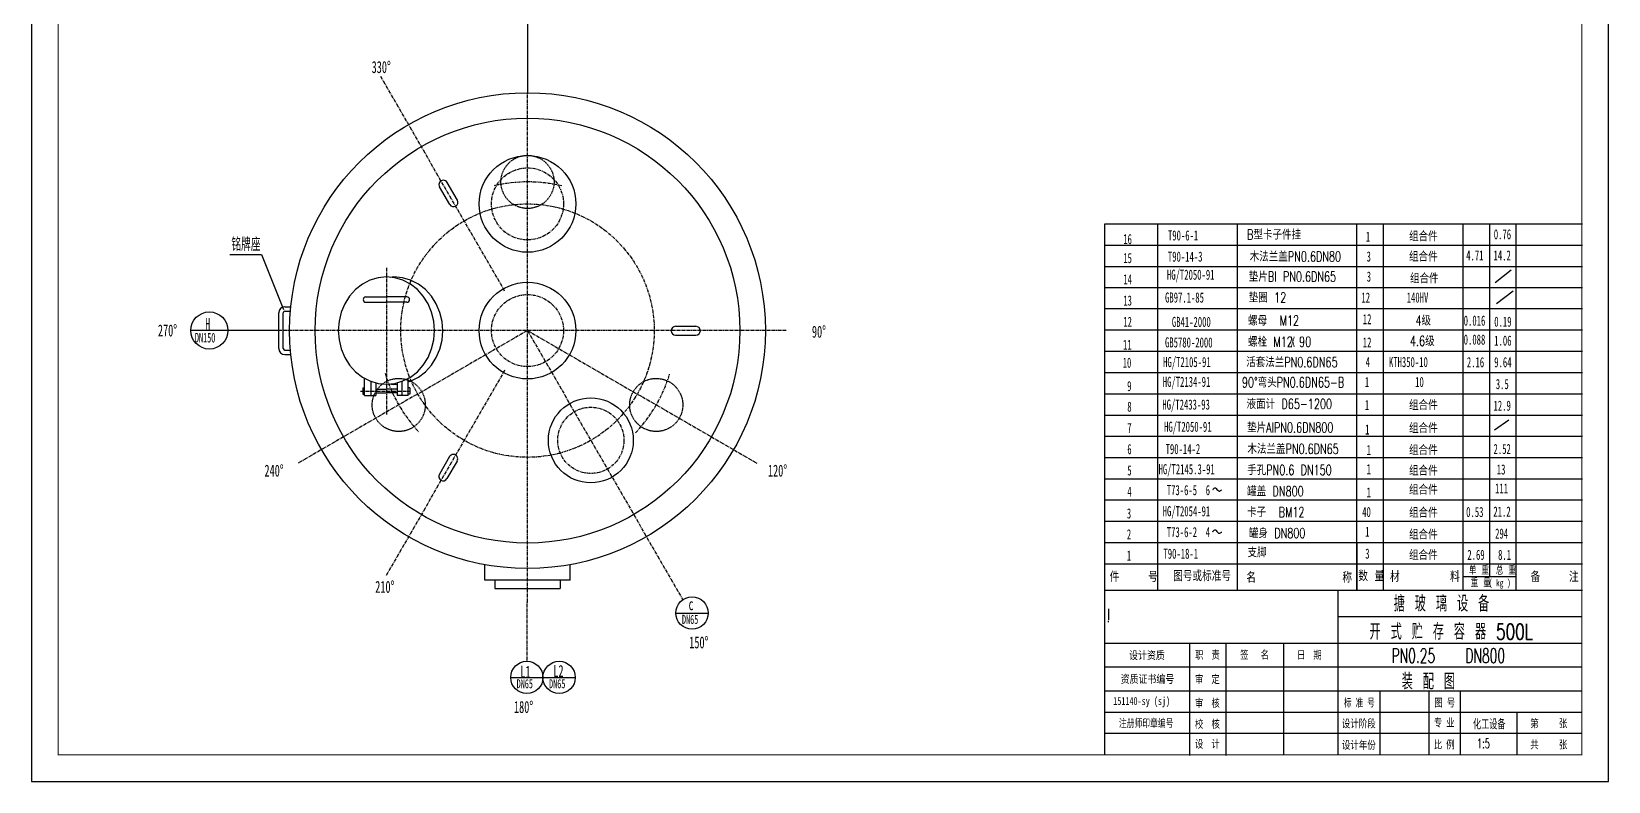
# Model space of a CAD drawing. Extents: x -841 to 590, y -221 to 620.
# Drawn here: x -4 to 590, y -221 to 61 of the extents above; entities that cross this region are included whole.
import ezdxf

# ---------------------------------------------------------------- set-up
doc = ezdxf.new("R2010")
doc.units = 0
doc.header["$MEASUREMENT"] = 0
doc.linetypes.add('CENTER', pattern=[2, 1.25, -0.25, 0.25, -0.25])
doc.linetypes.add('HIDDEN', pattern=[0.375, 0.25, -0.125])
doc.layers.get('0').update_dxf_attribs({"linetype": 'CONTINUOUS'})
for name, color, linetype in [('1', 1, 'CONTINUOUS'), ('2', 7, 'CENTER'), ('3', 7, 'HIDDEN'), ('5', 7, 'CONTINUOUS'), ('K1', 4, 'CONTINUOUS')]:
    doc.layers.add(name, color=color, linetype=linetype)
doc.styles.add('HZ', font='txt', dxfattribs={"width": 0.5, "bigfont": 'hzfs'})
doc.styles.add('HZFS', font='txt.shx', dxfattribs={"width": 0.75, "bigfont": 'hzfs.shx'})
doc.styles.add('ST', font='SimSun.ttf', dxfattribs={"width": 0.75})
doc.styles.get("Standard").update_dxf_attribs({"font": 'txt', "width": 0.35})

# ---------------------------------------------------------------- blocks, each defined once
blk = doc.blocks.new('*D25')
at = {"layer": '1'}
for p, q in [((-492.152688, -70.474848), (-490.258791, -70.657112)), ((-490.258791, -70.657112), (-489.098743, -70.545472))]:
    blk.add_line(p, q, dxfattribs=at)
blk = doc.blocks.new('*D26')
at = {"layer": '1'}
for p, q in [((-490.258791, -30.175424), (-491.6421, -30.30855)), ((-487.063531, -30.482928), (-490.258791, -30.175424)), ((-483.965358, -31.396097), (-487.063531, -30.482928)), ((-481.058407, -32.887183), (-483.965358, -31.396097)), ((-478.431006, -34.910882), (-481.058407, -32.887183)), ((-476.162986, -37.405704), (-478.431006, -34.910882)), ((-474.323259, -40.295846), (-476.162986, -37.405704)), ((-472.967726, -43.493492), (-474.323259, -40.295846)), ((-472.137573, -46.901482), (-472.967726, -43.493492)), ((-471.858024, -50.416268), (-472.137573, -46.901482)), ((-472.137573, -53.931054), (-471.858024, -50.416268)), ((-474.323259, -60.53669), (-472.967726, -57.339044)), ((-472.967726, -57.339044), (-472.137573, -53.931054)), ((-478.431006, -65.921654), (-476.162986, -63.426832)), ((-476.162986, -63.426832), (-474.323259, -60.53669)), ((-484.892853, -69.709813), (-483.965358, -69.43644)), ((-483.965358, -69.43644), (-481.058407, -67.945353)), ((-481.058407, -67.945353), (-478.431006, -65.921654))]:
    blk.add_line(p, q, dxfattribs=at)
blk = doc.blocks.new('*D56')
at = {"layer": '5'}
for p, q in [((-182.068656, -138.114683), (-182.066066, -138.111361)), ((-182.066066, -138.111361), (-182.047937, -138.088111)), ((-182.047937, -138.088111), (-181.998731, -138.025005)), ((-181.998731, -138.025005), (-181.902907, -137.902112)), ((-181.902907, -137.902112), (-181.749844, -137.715543)), ((-181.749844, -137.715543), (-181.548584, -137.525549)), ((-181.548584, -137.525549), (-181.313086, -137.408422)), ((-181.313086, -137.408422), (-181.057308, -137.440451)), ((-181.057308, -137.440451), (-180.792883, -137.667214)), ((-180.792883, -137.667214), (-180.522137, -138.011441)), ((-180.522137, -138.011441), (-180.24507, -138.365149)), ((-180.24507, -138.365149), (-179.961682, -138.620356)), ((-179.961682, -138.620356), (-179.675353, -138.698212)), ((-179.675353, -138.698212), (-179.402983, -138.636393)), ((-179.402983, -138.636393), (-179.164851, -138.501707)), ((-179.164851, -138.501707), (-178.981237, -138.360965)), ((-178.981237, -138.360965), (-178.865924, -138.267307)), ((-178.865924, -138.267307), (-178.781777, -138.198962)), ((-178.806709, -138.219212), (-178.784893, -138.201493))]:
    blk.add_line(p, q, dxfattribs=at)
blk = doc.blocks.new('*D57')
at = {"layer": '5'}
for p, q in [((-182.068656, -122.263169), (-182.066066, -122.259847)), ((-182.066066, -122.259847), (-182.047937, -122.236598)), ((-182.047937, -122.236598), (-181.998731, -122.173491)), ((-181.998731, -122.173491), (-181.902907, -122.050599)), ((-181.902907, -122.050599), (-181.749844, -121.864029)), ((-181.749844, -121.864029), (-181.548584, -121.674036)), ((-181.548584, -121.674036), (-181.313086, -121.556908)), ((-181.313086, -121.556908), (-181.057308, -121.588937)), ((-181.057308, -121.588937), (-180.792883, -121.8157)), ((-180.792883, -121.8157), (-180.522137, -122.159927)), ((-180.522137, -122.159927), (-180.24507, -122.513635)), ((-180.24507, -122.513635), (-179.961682, -122.768843)), ((-179.961682, -122.768843), (-179.675353, -122.846698)), ((-179.675353, -122.846698), (-179.402983, -122.784879)), ((-179.402983, -122.784879), (-179.164851, -122.650194)), ((-179.164851, -122.650194), (-178.981237, -122.509451)), ((-178.981237, -122.509451), (-178.865924, -122.415793)), ((-178.865924, -122.415793), (-178.781777, -122.347448)), ((-178.806709, -122.367698), (-178.784893, -122.349979))]:
    blk.add_line(p, q, dxfattribs=at)

msp = doc.modelspace()

# ---------------------------------------------------------------- linework, layer by layer
for p, q in [((-3.97165, 619.92756), (-3.97165, -221.07244)), ((590.02835, -221.07244), (590.02835, 619.92756)), ((580.02835, -159.07244), (488.19127, -159.07244)), ((580.02835, -169.07244), (400.30706, -169.07244)), ((580.02835, -178.07244), (400.30706, -178.07244)), ((580.02835, -187.07244), (400.30706, -187.07244)), ((534.15123, -187.07244), (534.15123, -211.07244)), ((580.02835, -195.07244), (400.30706, -195.07244)), ((580.02835, -203.07244), (400.30706, -203.07244)), ((-3.97165, -221.07244), (590.02835, -221.07244))]:
    msp.add_line(p, q)
at = {"color": 7}
for p, q in [((488.19127, -211.07244), (488.19127, -149.07244)), ((432.33213, -211.3092), (432.33213, -169.07244)), ((446.03213, -211.3092), (446.03213, -169.07244)), ((467.74585, -211.07244), (467.74585, -169.07244)), ((504.07891, -211.07244), (504.07891, -187.07244)), ((522.46024, -211.07244), (522.46024, -187.07244)), ((555.62012, -211.07244), (555.62012, -195.07244))]:
    msp.add_line(p, q, dxfattribs=at)
at = {"color": 5}
for p, q in [((401.65489, -156.06899), (401.65489, -160.20901)), ((401.65489, -161.12612), (401.65489, -160.63046))]:
    msp.add_line(p, q, dxfattribs=at)
at = {"layer": '1'}
for p, q in [((153.55271, -3.7636), (149.72848, 2.86016)), ((156.42331, -2.10625), (152.59908, 4.5175)), ((400.30706, -149.07244), (400.30706, -11.07244)), ((121.96343, -38.58783), (129.7024, -38.58783)), ((121.96343, -40.58783), (129.7024, -40.58783)), ((137.44138, -38.58783), (129.7024, -38.58783)), ((137.44138, -40.58783), (129.7024, -40.58783)), ((89.184, -57.99066), (89.184, -44.55066)), ((90.864, -57.99066), (90.864, -44.55066)), ((91.464, -42.27066), (93.50964, -42.27066)), ((91.464, -43.95066), (93.23137, -43.95066)), ((238.6469, -49.66363), (246.29535, -49.66363)), ((238.6469, -52.97832), (246.29535, -52.97832)), ((91.464, -58.59066), (93.22914, -58.59066)), ((91.464, -60.27066), (93.50688, -60.27066)), ((121.49921, -75.76685), (121.49921, -69.2118)), ((123.86502, -70.36082), (123.86502, -75.76685)), ((125.70509, -70.9102), (125.70509, -75.76685)), ((133.69971, -70.9102), (133.69971, -75.76685)), ((135.53979, -70.36082), (135.53979, -75.76685)), ((137.9056, -75.76685), (137.9056, -69.2118)), ((120.83314, -72.87314), (120.83314, -75.1808)), ((120.83314, -72.87314), (121.49921, -72.87314)), ((120.83314, -75.2279), (121.49921, -75.2279)), ((121.49921, -75.76685), (125.70509, -75.76685)), ((125.70509, -73.34409), (129.7024, -73.34409)), ((125.70509, -74.75695), (129.7024, -74.75695)), ((133.69971, -73.34409), (129.7024, -73.34409)), ((133.69971, -74.75695), (129.7024, -74.75695)), ((137.9056, -75.76685), (133.69971, -75.76685)), ((138.57166, -72.87314), (137.9056, -72.87314)), ((138.57166, -75.2279), (137.9056, -75.2279)), ((138.57166, -72.87314), (138.57166, -75.1808)), ((153.4786, -98.75), (149.65438, -105.37375)), ((156.34921, -100.40734), (152.52498, -107.0311)), ((166.8296, -145.26112), (166.8296, -139.61155)), ((198.8696, -145.26112), (198.8696, -139.61155)), ((198.8696, -145.26112), (166.8296, -145.26112)), ((170.48527, -145.26112), (170.48527, -148.42599)), ((170.48527, -148.42599), (195.21394, -148.42599)), ((195.21394, -145.26112), (195.21394, -148.42599)), ((400.30706, -149.07244), (580.30706, -149.07244))]:
    msp.add_line(p, q, dxfattribs=at)
msp.add_lwpolyline([(129.7024, -31.07066), (126.5544, -31.37754), (123.50205, -32.28887), (120.63809, -33.77695), (118.04954, -35.79656), (115.81506, -38.28635), (114.00255, -41.17066), (112.66706, -44.36185), (111.84918, -47.76297), (111.57377, -51.27066), (111.84918, -54.77835), (112.66706, -58.17947), (114.00255, -61.37066), (115.81506, -64.25497), (118.04954, -66.74476), (120.63809, -68.76437), (123.50205, -70.25245), (126.5544, -71.16378), (129.7024, -71.47066), (132.85041, -71.16378), (135.90276, -70.25245), (138.76672, -68.76437), (141.35527, -66.74476), (143.58974, -64.25497), (145.40226, -61.37066), (146.73775, -58.17947), (147.55562, -54.77835), (147.83104, -51.27066), (147.55562, -47.76297), (146.73775, -44.36185), (145.40226, -41.17066), (143.58974, -38.28635), (141.35527, -35.79656), (138.76672, -33.77695), (135.90276, -32.28887), (132.85041, -31.37754), (129.7024, -31.07066)], dxfattribs=at)
for centre, radius in [((182.8496, -51.27819), 89.60349), ((182.8496, -51.27819), 80), ((182.8496, -3.55045), 18.21834), ((182.8496, -51.27066), 18.21834), ((206.71347, -92.61162), 16)]:
    msp.add_circle(centre, radius, dxfattribs=at)
for centre, radius, start, end in [((151.16378, 3.68883), 1.65734, 30, 210), ((154.98801, -2.93492), 1.65734, 210, 30), ((121.96343, -39.58783), 1, 90, 270), ((137.44138, -39.58783), 1, 270, 90), ((91.464, -44.55066), 2.28, 90, 180), ((91.464, -44.55066), 0.6, 90, 180), ((238.6469, -51.32097), 1.65734, 90, 270), ((246.29535, -51.32097), 1.65734, 270, 90), ((91.464, -57.99066), 2.28, 180, 270), ((91.464, -57.99066), 0.6, 180, 270), ((154.9139, -99.57867), 1.65734, 330, 150), ((151.08968, -106.20242), 1.65734, 150, 330)]:
    msp.add_arc(centre, radius, start, end, dxfattribs=at)
at = {"layer": '2'}
for p, q in [((174.24613, -36.37653), (127.62111, 44.38037)), ((182.8496, -153.70079), (182.8496, 38.32531)), ((129.7024, -27.66199), (129.7024, -82.86429)), ((280.2873, -51.27066), (89.184, -51.27066)), ((182.8496, -51.27819), (96.24706, -101.27819)), ((182.8496, -51.27819), (241.37385, -152.64516)), ((182.8496, -51.27819), (269.45214, -101.27819)), ((174.24613, -66.17985), (129.55492, -143.58728)), ((119.98543, -74.05052), (138.57166, -74.05052)), ((182.76788, -175.46435), (182.76788, -153.70079))]:
    msp.add_line(p, q, dxfattribs=at)
for centre, radius in [((182.8496, -3.55045), 13.56274), ((182.8496, -51.27819), 47.72774), ((182.8496, -51.27066), 13.56274), ((206.71347, -92.61162), 12.47616)]:
    msp.add_circle(centre, radius, dxfattribs=at)
for start, end in [(76.590576, 103.007655), (196.590576, 223.007655), (316.590576, 343.007655)]:
    msp.add_arc((182.8496, -51.27819), 56, start, end, dxfattribs=at)
at = {"layer": '3'}
for centre in [(182.8496, 4.72181), (134.35218, -79.27819), (231.34703, -79.27819)]:
    msp.add_circle(centre, 10, dxfattribs=at)
at = {"layer": '5'}
for p, q in [((182.8496, 65.98864), (182.8496, 38.32531)), ((420.30706, -149.07244), (420.30706, -11.07244)), ((450.30706, -149.07244), (450.30706, -11.07244)), ((495.30706, -149.07244), (495.30706, -11.07244)), ((505.30706, -149.07244), (505.30706, -11.07244)), ((535.30706, -149.07244), (535.30706, -11.07244)), ((545.30706, -143.87315), (545.30706, -11.07244)), ((555.30706, -149.07244), (555.30706, -11.07244)), ((400.30706, -19.07244), (580.30706, -19.07244)), ((400.30706, -27.07244), (580.30706, -27.07244)), ((547.4027, -33.13939), (553.35466, -28.37783)), ((400.30706, -35.07244), (580.30706, -35.07244)), ((547.7995, -41.07533), (554.14825, -36.31377)), ((580.30706, -43.07244), (400.30706, -43.07244)), ((89.26504, -51.22281), (56.02531, -51.22281)), ((580.30706, -51.07244), (400.30706, -51.07244)), ((400.30706, -59.07244), (580.30706, -59.07244)), ((400.30706, -67.07244), (580.30706, -67.07244)), ((400.30706, -75.07244), (580.30706, -75.07244)), ((400.30706, -83.07244), (580.30706, -83.07244)), ((547.14835, -88.60073), (552.50998, -84.88884)), ((400.30706, -91.07244), (580.30706, -91.07244)), ((400.30706, -99.07244), (580.30706, -99.07244)), ((400.30706, -107.07244), (580.30706, -107.07244)), ((580.30706, -115.07244), (400.30706, -115.07244)), ((400.30706, -123.07244), (580.30706, -123.07244)), ((400.30706, -131.07244), (580.30706, -131.07244)), ((495.30706, -131.07244), (495.30706, -149.07244)), ((400.30706, -139.07244), (580.30706, -139.07244)), ((535.30706, -143.87315), (555.30706, -143.87315)), ((238.74639, -157.65207), (250.91509, -157.65207)), ((176.51147, -181.88961), (188.68016, -181.88961)), ((188.68016, -181.88961), (200.84885, -181.88961))]:
    msp.add_line(p, q, dxfattribs=at)
at = {"layer": '5', "color": 1}
msp.add_line((400.30706, -11.07244), (580.30706, -11.07244), dxfattribs=at)
at = {"layer": '5'}
msp.add_lwpolyline([(70.69744, -22.60217), (82.59828, -22.60217), (90.9012, -43.35946)], dxfattribs=at)
for centre, radius in [((63.02531, -51.22281), 7), ((244.83074, -157.65207), 6.08434), ((182.59581, -181.88961), 6.08434), ((194.7645, -181.88961), 6.08434)]:
    msp.add_circle(centre, radius, dxfattribs=at)
at = {"layer": 'K1', "color": 7}
msp.add_line((400.30706, -211.07244), (400.30706, -149.07244), dxfattribs=at)
at = {"layer": 'K1', "const_width": 0.4}
msp.add_lwpolyline([(6.02835, -211.07244), (6.02835, 594.92756), (580.02835, 594.92756), (580.02835, -211.07244)], close=True, dxfattribs=at)
at = {"layer": 'K1', "color": 7, "const_width": 0.4}
for points in [[(580.02835, -149.07244), (400.30706, -149.07244), (400.30706, -211.07244)], [(580.02835, -149.07244), (580.02835, -211.07244)]]:
    msp.add_lwpolyline(points, dxfattribs=at)
at = {"layer": 'K1', "color": 7}
msp.add_lwpolyline([(580.02835, -211.07244, 0.4, 0.4, 0), (400.30706, -211.07244, 0.4, 0.4, 0)], format="xyseb", dxfattribs=at)

# ---------------------------------------------------------------- block references
at = {"layer": '1'}
for name, p in [('*D26', (622.79846, -0.90385)), ('*D25', (622.79846, -0.90385)), ('*D57', (623.07717, 11.09615))]:
    msp.add_blockref(name, p, dxfattribs=at)
at = {"layer": '5'}
msp.add_blockref('*D56', (623.07717, 11.09615), dxfattribs=at)

# ---------------------------------------------------------------- texts
for s, height, style, width, p in [('件    号', 4, 'HZ', 0.7, (402.15252, -145.98973)), ('图号或标准号', 4, 'HZ', 0.7, (426.02787, -145.65165)), ('数 量', 4, 'HZ', 0.7, (495.80021, -145.65165)), ('备    注', 4, 'HZ', 0.7, (560.67919, -145.98973)), ('搪 玻 璃 设 备', 6, 'HZFS', 0.7, (509.1472, -157.08885)), ('开 式 贮 存 容 器 500L', 6, 'HZFS', 0.7, (500.03099, -167.64999)), ('设计资质', 3, 'ST', 0.8, (409.46766, -175.04359)), ('职  责', 3, 'ST', 0.75, (434.26899, -174.872)), ('签   名', 3, 'ST', 0.75, (451.28072, -174.872)), ('日  期', 3, 'ST', 0.75, (472.66843, -174.872)), ('PN0.25   DN800', 5.4, 'HZFS', 0.63, (508.2939, -176.39985)), ('资质证书编号', 3, 'ST', 0.8, (406.30107, -184.007)), ('审  定', 3, 'ST', 0.75, (434.26899, -184.07378)), ('装 配 图', 6, 'HZFS', 0.7, (512.14871, -186.40468)), ('151140-sy (sj)', 3, 'ST', 0.75, (403.48644, -192.26588)), ('审  核', 3, 'ST', 0.75, (434.26899, -193.05503)), ('标 准 号', 3, 'ST', 0.68, (490.39745, -192.88774)), ('图 号', 3, 'ST', 0.75, (524.46527, -192.88774)), ('注册师印章编号', 3, 'ST', 0.7, (405.60865, -200.61995)), ('校  核', 3, 'ST', 0.75, (434.26899, -200.9235)), ('设计阶段', 3, 'ST', 0.76, (489.58274, -200.75073)), ('专 业', 3, 'ST', 0.75, (524.21785, -200.4152)), ('化工设备', 3.6, 'HZFS', 0.63, (539.00881, -201.43531)), ('第     张 ', 3, 'ST', 0.75, (560.56971, -200.68419)), ('设  计', 3, 'ST', 0.75, (434.26899, -208.4235)), ('设计年份', 3, 'ST', 0.76, (489.61868, -208.82962)), ('比 例', 3, 'ST', 0.75, (524.22312, -208.68419)), ('1:5', 3.6, 'HZFS', 0.63, (540.49728, -208.5405)), ('共     张', 3, 'ST', 0.75, (560.56971, -208.68419))]:
    msp.add_text(s, height=height, dxfattribs=dict(style=style, width=width)).set_placement(p)
at = {"layer": '5', "width": 0.63}
for s, height, p in [('330%%d', 4.5, (124.12835, 45.72764)), ('16', 3.8, (407.26694, -18.71274)), ('T90-6-1', 3.8, (424.09969, -17.32169)), ('1', 3.8, (498.63185, -17.8101)), ('0.76', 3.8, (546.83903, -16.90926)), ('15', 3.8, (407.26694, -25.85389)), ('T90-14-3', 3.8, (424.07798, -25.30864)), ('3', 3.8, (498.92361, -25.26846)), ('4.71', 3.8, (536.4441, -24.86365)), ('14.2', 3.8, (546.73321, -24.86365)), ('HG/T2050-91', 3.8, (423.71867, -32.11455)), ('3', 3.8, (498.9753, -32.83128)), ('14', 3.8, (407.26694, -33.85389)), ('13', 3.8, (407.26694, -41.85389)), ('GB97.1-85', 3.8, (423.00194, -40.7153)), ('12', 3.8, (496.96997, -40.7153)), ('140HV', 3.8, (514.02662, -40.7153)), ('H', 4.5, (61.4639, -51.04731)), ('12', 3.8, (407.26694, -49.85389)), ('GB41-2000', 3.8, (425.56758, -49.88767)), ('12', 3.8, (497.48573, -48.85659)), ('0.016', 3.8, (535.49879, -49.40807)), ('0.19', 3.8, (547.00591, -49.80487)), ('270%%d', 4.5, (43.62891, -53.46069)), ('DN150', 3.6, (57.5564, -55.73249)), ('90%%d', 4.5, (289.98508, -53.93251)), ('0.088', 3.8, (535.49879, -56.55042)), ('1.06', 3.8, (547.00591, -56.94722)), ('11', 3.8, (407.15982, -58.50685)), ('GB5780-2000', 3.8, (422.98988, -57.62078)), ('X', 3.8, (470.31829, -57.40394)), ('12', 3.8, (497.48573, -57.62078)), ('10', 3.8, (407.04072, -65.26574)), ('HG/T2105-91', 3.8, (422.27315, -65.00608)), ('4', 3.8, (498.57315, -65.00608)), ('KTH350-10', 3.8, (507.33733, -65.00608)), ('2.16', 3.8, (536.68918, -65.09029)), ('9.64', 3.8, (547.00591, -65.09029)), ('9', 3.8, (408.73772, -74.08605)), ('HG/T2134-91', 3.8, (422.14989, -72.45724)), ('1', 3.8, (498.28367, -72.50815)), ('10', 3.8, (517.2185, -72.50815)), ('3.5', 3.8, (547.59063, -73.30817)), ('HG/T2433-93', 3.8, (421.97783, -81.025)), ('8', 3.8, (408.78395, -81.82981)), ('1', 3.8, (498.28367, -81.18661)), ('12.9', 3.8, (546.73321, -81.45371)), ('7', 3.8, (408.78395, -89.82981)), ('HG/T2050-91', 3.8, (422.62361, -89.38218)), ('1', 3.8, (498.40807, -90.41326)), ('6', 3.8, (408.78395, -97.82981)), ('T90-14-2', 3.8, (423.22056, -97.76107)), ('1', 3.8, (498.92361, -98.14637)), ('2.52', 3.8, (546.73321, -97.74479)), ('240%%d', 4.5, (83.77046, -106.26625)), ('120%%d', 4.5, (273.41882, -106.26625)), ('5', 3.8, (408.78395, -105.82981)), ('HG/T2145.3-91', 3.8, (420.56145, -105.36394)), ('1', 3.8, (498.92361, -105.36394)), ('13', 3.8, (547.97026, -105.46162)), ('4', 3.8, (408.78395, -113.82981)), ('T73-6-5  6', 3.8, (423.66012, -113.24357)), ('1', 3.8, (498.92361, -114.12813)), ('111', 3.8, (547.3377, -112.60673)), ('3', 3.8, (408.61754, -122.02223)), ('HG/T2054-91', 3.8, (422.10807, -121.18832)), ('40', 3.8, (497.26303, -121.47594)), ('0.53', 3.8, (536.42782, -121.47594)), ('21.2', 3.8, (546.65995, -121.34027)), ('2', 3.8, (408.61754, -129.88631)), ('T73-6-2  4', 3.8, (423.66012, -129.06795)), ('1', 3.8, (498.40807, -128.92143)), ('294', 3.8, (547.3377, -129.59788)), ('1', 3.8, (408.61754, -137.88631)), ('T90-18-1', 3.8, (422.40654, -137.18635)), ('3', 3.8, (498.40807, -137.17007)), ('2.69', 3.8, (536.87282, -137.61507)), ('8.1', 3.8, (548.44806, -137.61507)), ('210%%d', 4.5, (125.48768, -150.02687)), ('( kg )', 2.7, (544.90671, -147.59201)), ('c', 4.5, (243.50119, -156.58843)), ('DN65', 3.42, (241.03291, -161.73414)), ('150%%d', 4.5, (243.7671, -170.94759)), ('L1', 4.5, (180.15315, -182.01714)), ('L2', 4.5, (192.58027, -181.70925)), ('DN65', 3.42, (178.74728, -185.97169)), ('DN65', 3.42, (190.96667, -185.97169)), ('180%%d', 4.5, (177.75272, -195.27014))]:
    msp.add_text(s, height=height, dxfattribs=at).set_placement(p)
at = {"layer": '5', "style": 'HZ', "width": 0.7}
for s, height, p in [('铭牌座', 5, (71.29167, -21.26719)), ('B型卡子件挂', 3.8, (453.91585, -16.98679)), ('组合件', 3.8, (514.90537, -17.63102)), ('木法兰盖PN0.6DN80', 3.8, (454.88452, -25.26332)), ('组合件', 3.8, (514.90537, -25.26846)), ('垫片BI PN0.6DN65', 3.8, (454.53805, -32.83128)), ('组合件', 3.8, (515.27163, -33.48662)), ('垫圈 12', 3.8, (454.53805, -40.7153)), ('螺母  M12', 3.8, (454.28211, -49.36976)), ('4级', 3.8, (517.33379, -49.37213)), ('螺栓 M12 90', 3.8, (454.28211, -57.36976)), ('4.6级', 3.8, (515.27163, -57.10524)), ('活套法兰PN0.6DN65', 3.8, (453.56538, -65.0402)), ('90%%d弯头PN0.6DN65-B', 3.8, (451.94857, -72.66748)), ('液面计 D65-1200', 3.8, (453.70793, -80.79214)), ('组合件', 3.8, (514.90537, -81.21926)), ('垫片AIPN0.6DN800', 3.8, (453.91585, -89.68319)), ('组合件', 3.8, (514.90537, -89.89772)), ('木法兰盖PN0.6DN65', 3.8, (454.02709, -97.71575)), ('组合件', 3.8, (514.90537, -98.14637)), ('手孔PN0.6 DN150', 3.8, (453.91585, -105.68319)), ('组合件', 3.8, (514.90537, -105.87948)), ('罐盖 DN800', 3.8, (453.91585, -113.68319)), ('组合件', 3.8, (514.90537, -113.09705)), ('卡子  BM12', 3.8, (453.91585, -121.52582)), ('组合件', 3.8, (514.90537, -121.70386)), ('罐身 DN800', 3.8, (454.58713, -129.43697)), ('组合件', 3.8, (514.90537, -129.95251)), ('支脚', 3.8, (454.07159, -136.65453)), ('组合件', 3.8, (514.90537, -137.68562)), ('名', 4, (453.62557, -146.2397)), ('称', 4, (489.79994, -146.2397)), ('材', 4, (507.71809, -145.90162)), ('料', 4, (530.36934, -145.90162)), ('单 重', 3, (537.46898, -143.19699)), ('总 重', 3, (547.61133, -143.19699)), ('重 量', 3, (538.14514, -147.93009))]:
    msp.add_text(s, height=height, dxfattribs=at).set_placement(p)

doc.saveas('drawing.dxf')
